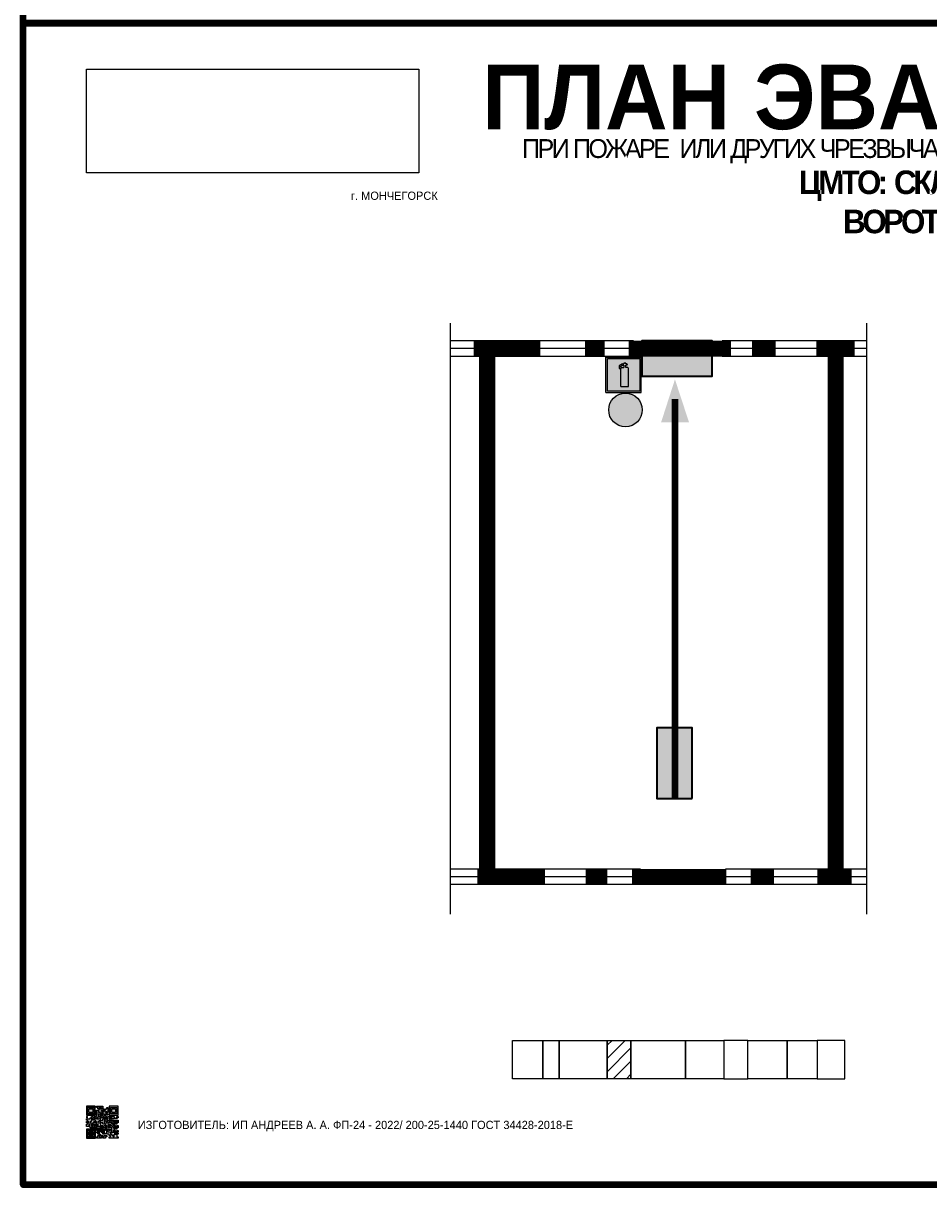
# Model space of a CAD drawing. Header units: millimetres. Extents: x 13810 to 67229, y 12374 to 21950.
# Drawn here: x 30689.3 to 30997.3, y 19877 to 20272 of the extents above; entities that cross this region are included whole.
import ezdxf

# ---------------------------------------------------------------- set-up
doc = ezdxf.new("R2010")
doc.units = ezdxf.units.MM
doc.layers.add('План_Штампы', color=7, linetype='Continuous')
doc.styles.add('обычный', font='arial.ttf')
picture_1 = doc.add_image_def('image1.jpg', size_in_pixel=(337, 105))

# ---------------------------------------------------------------- blocks, each defined once
blk = doc.blocks.new('QR')
at = {"lineweight": 0}
h = blk.add_hatch(color=256, dxfattribs=at)
h.dxf.hatch_style = 1
h.paths.add_polyline_path([(9241.16, 2687.38), (9242.01, 2687.38), (9242.01, 2687.83), (9241.59, 2687.83), (9241.59, 2688.68), (9239.45, 2688.68), (9239.45, 2688.25), (9239.86, 2688.25), (9239.86, 2687.83), (9240.29, 2687.83), (9240.29, 2688.25), (9241.16, 2688.25), (9241.16, 2687.83), (9240.29, 2687.83), (9240.29, 2687.38), (9239.45, 2687.38), (9239.45, 2685.22), (9238.57, 2685.22), (9238.57, 2684.8), (9239.02, 2684.8), (9239.02, 2684.37), (9238.13, 2684.37), (9238.13, 2683.92), (9239.02, 2683.92), (9239.02, 2683.5), (9239.44, 2683.5), (9239.44, 2682.64), (9239.87, 2682.64), (9239.87, 2682.18), (9239.44, 2682.18), (9239.44, 2682.64), (9238.13, 2682.64), (9238.13, 2681.76), (9237.71, 2681.76), (9237.71, 2682.64), (9238.13, 2682.64), (9238.13, 2683.07), (9237.27, 2683.07), (9237.27, 2683.51), (9237.71, 2683.51), (9237.71, 2684.37), (9238.13, 2684.37), (9238.13, 2685.22), (9237.71, 2685.22), (9237.71, 2684.8), (9237.28, 2684.8), (9237.28, 2684.38), (9235.98, 2684.38), (9235.98, 2683.92), (9236.4, 2683.92), (9236.4, 2683.49), (9236.84, 2683.49), (9236.84, 2683.07), (9236.4, 2683.07), (9236.4, 2682.64), (9235.98, 2682.64), (9235.98, 2681.76), (9237.29, 2681.76), (9237.29, 2681.33), (9239.43, 2681.33), (9239.43, 2681.76), (9240.74, 2681.76), (9240.74, 2683.05), (9239.87, 2683.05), (9239.87, 2683.5), (9240.29, 2683.5), (9240.29, 2683.91), (9240.74, 2683.91), (9240.74, 2684.81), (9240.29, 2684.81), (9240.29, 2684.79), (9240.29, 2684.37), (9239.45, 2684.37), (9239.45, 2684.8), (9239.87, 2684.8), (9239.87, 2685.21), (9240.74, 2685.21), (9240.74, 2686.1), (9240.29, 2686.1), (9240.29, 2685.64), (9239.86, 2685.64), (9239.86, 2686.95), (9240.29, 2686.95), (9240.29, 2686.52), (9240.74, 2686.52), (9240.74, 2686.1), (9241.16, 2686.1), (9241.16, 2686.53), (9241.59, 2686.53), (9241.59, 2686.1), (9242.02, 2686.1), (9242.02, 2685.21), (9241.59, 2685.21), (9241.59, 2686.1), (9241.16, 2686.1), (9241.16, 2685.21), (9240.74, 2685.21), (9240.74, 2684.81), (9242.89, 2684.81), (9242.89, 2685.22), (9242.47, 2685.22), (9242.47, 2686.11), (9242.89, 2686.11), (9242.89, 2686.52), (9242.46, 2686.52), (9242.46, 2686.95), (9242.89, 2686.95), (9242.89, 2686.52), (9243.32, 2686.52), (9243.32, 2688.26), (9242.9, 2688.26), (9242.9, 2687.83), (9242.47, 2687.83), (9242.47, 2687.38), (9242.01, 2687.38), (9242.01, 2686.94), (9241.16, 2686.94)])
h.paths.add_polyline_path([(9239.02, 2682.18), (9239.02, 2681.76), (9238.54, 2681.76), (9238.54, 2682.18)], flags=16)
h.paths.add_polyline_path([(9237.27, 2682.65), (9237.27, 2682.19), (9236.83, 2682.19), (9236.83, 2682.65)], flags=16)
h = blk.add_hatch(color=256, dxfattribs=at)
h.dxf.hatch_style = 1
h.paths.add_polyline_path([(9238.15, 2687.83), (9236.83, 2687.83), (9236.83, 2686.52), (9238.15, 2686.52)], flags=0)
h.paths.add_polyline_path([(9239.01, 2685.65), (9239.01, 2688.68), (9235.98, 2688.68), (9235.98, 2685.65)])
h.paths.add_polyline_path([(9236.41, 2686.1), (9236.41, 2688.26), (9238.56, 2688.26), (9238.56, 2686.1)], flags=16)
h.paths.add_polyline_path([(9236.83, 2686.52), (9236.83, 2687.83), (9238.15, 2687.83), (9238.15, 2686.52)], flags=0)
h = blk.add_hatch(color=256, dxfattribs=at)
h.dxf.hatch_style = 1
h.paths.add_polyline_path([(9243.32, 2686.11), (9242.89, 2686.11), (9242.89, 2685.64), (9243.32, 2685.64)])
h.paths.add_polyline_path([(9239.02, 2683.07), (9239.02, 2683.5), (9238.56, 2683.5), (9238.56, 2683.07)])
h.paths.add_polyline_path([(9236.4, 2684.8), (9236.4, 2685.22), (9235.98, 2685.22), (9235.98, 2684.8)])
h.paths.add_polyline_path([(9236.4, 2683.07), (9236.4, 2683.49), (9235.98, 2683.49), (9235.98, 2683.07)])
h = blk.add_hatch(color=256, dxfattribs=at)
h.dxf.hatch_style = 1
h.paths.add_polyline_path([(9238.15, 2686.52), (9238.15, 2687.83), (9236.83, 2687.83), (9236.83, 2686.52)])
h.paths.add_polyline_path([(9245.91, 2686.52), (9245.91, 2687.83), (9244.59, 2687.83), (9244.59, 2686.52)], flags=0)
h.paths.add_polyline_path([(9246.77, 2685.65), (9246.77, 2688.68), (9243.74, 2688.68), (9243.74, 2685.65)])
h.paths.add_polyline_path([(9244.17, 2686.1), (9244.17, 2688.26), (9246.32, 2688.26), (9246.32, 2686.1)], flags=16)
h.paths.add_polyline_path([(9244.59, 2686.52), (9244.59, 2687.83), (9245.91, 2687.83), (9245.91, 2686.52)], flags=0)
h = blk.add_hatch(color=256, dxfattribs=at)
h.dxf.hatch_style = 1
h.paths.add_polyline_path([(9240.75, 2681.76), (9240.75, 2681.35), (9241.17, 2681.35), (9241.17, 2681.76)])
h.paths.add_polyline_path([(9241.6, 2682.18), (9241.17, 2682.18), (9241.17, 2681.76), (9241.6, 2681.76)])
h.paths.add_polyline_path([(9242.47, 2681.34), (9242.47, 2682.19), (9242.02, 2682.19), (9242.02, 2681.76), (9241.6, 2681.76), (9241.6, 2681.34)])
h.paths.add_polyline_path([(9239.87, 2678.3), (9239.44, 2678.3), (9239.44, 2677.89), (9241.17, 2677.89), (9241.17, 2678.3), (9240.28, 2678.3), (9240.28, 2678.73), (9239.87, 2678.73)])
h.paths.add_polyline_path([(9240.75, 2678.73), (9240.75, 2679.19), (9240.28, 2679.19), (9240.28, 2678.73)])
h.paths.add_polyline_path([(9241.6, 2678.73), (9241.17, 2678.73), (9241.17, 2678.3), (9241.6, 2678.3)])
h.paths.add_polyline_path([(9242.02, 2678.3), (9241.6, 2678.3), (9241.6, 2677.89), (9242.48, 2677.89), (9242.48, 2678.31), (9242.9, 2678.31), (9242.9, 2678.73), (9242.02, 2678.73)])
h.paths.add_polyline_path([(9246.36, 2684.37), (9246.36, 2684.79), (9245.93, 2684.79), (9245.93, 2684.37)])
h.paths.add_polyline_path([(9246.78, 2685.2), (9246.36, 2685.2), (9246.36, 2684.79), (9246.78, 2684.79)])
h.paths.add_polyline_path([(9245.91, 2687.83), (9244.59, 2687.83), (9244.59, 2686.52), (9245.91, 2686.52)])
h = blk.add_hatch(color=256, dxfattribs=at)
h.dxf.hatch_style = 1
h.paths.add_polyline_path([(9243.32, 2682.64), (9243.32, 2683.07), (9244.62, 2683.07), (9244.62, 2684.37), (9243.74, 2684.37), (9243.74, 2684.8), (9244.62, 2684.8), (9244.62, 2684.37), (9245.48, 2684.37), (9245.48, 2685.22), (9243.32, 2685.22), (9243.32, 2683.5), (9242.89, 2683.5), (9242.89, 2683.06), (9242.01, 2683.06), (9242.01, 2683.91), (9242.47, 2683.91), (9242.47, 2683.5), (9242.89, 2683.5), (9242.89, 2684.38), (9241.59, 2684.38), (9241.59, 2683.91), (9240.74, 2683.91), (9240.74, 2683.05), (9241.59, 2683.05), (9241.59, 2682.64), (9242.47, 2682.64), (9242.47, 2682.19), (9242.91, 2682.19), (9242.91, 2681.34), (9242.48, 2681.34), (9242.48, 2680.91), (9242.91, 2680.91), (9242.91, 2679.17), (9243.75, 2679.17), (9243.75, 2678.73), (9244.2, 2678.73), (9244.2, 2678.3), (9243.75, 2678.3), (9243.75, 2677.88), (9246.78, 2677.88), (9246.78, 2678.3), (9246.35, 2678.3), (9246.35, 2679.19), (9245.48, 2679.19), (9245.48, 2678.31), (9245.05, 2678.31), (9245.05, 2678.73), (9244.62, 2678.73), (9244.62, 2679.19), (9244.2, 2679.19), (9244.2, 2679.61), (9245.05, 2679.61), (9245.05, 2680.46), (9245.48, 2680.46), (9245.48, 2681.34), (9245.04, 2681.34), (9245.04, 2681.76), (9244.63, 2681.76), (9244.63, 2682.19), (9244.21, 2682.19), (9244.21, 2681.76), (9243.32, 2681.76), (9243.32, 2682.19), (9244.21, 2682.19), (9244.21, 2682.64)])
h.paths.add_polyline_path([(9243.75, 2683.49), (9243.75, 2683.92), (9244.21, 2683.92), (9244.21, 2683.49)], flags=16)
h.paths.add_polyline_path([(9243.32, 2681.34), (9244.63, 2681.34), (9244.63, 2680.04), (9243.32, 2680.04)], flags=16)
h.paths.add_polyline_path([(9243.76, 2680.89), (9244.18, 2680.89), (9244.18, 2680.48), (9243.76, 2680.48)], flags=0)
h = blk.add_hatch(color=256, dxfattribs=at)
h.dxf.hatch_style = 1
h.paths.add_polyline_path([(9246.36, 2683.07), (9246.78, 2683.07), (9246.78, 2683.92), (9246.36, 2683.92), (9246.36, 2683.49), (9245.92, 2683.49), (9245.92, 2683.92), (9245.06, 2683.92), (9245.06, 2683.49), (9245.48, 2683.49), (9245.48, 2683.07), (9244.62, 2683.07), (9244.62, 2682.65), (9245.05, 2682.65), (9245.05, 2682.18), (9245.48, 2682.18), (9245.48, 2682.65), (9246.36, 2682.65)])
h.paths.add_polyline_path([(9246.78, 2682.18), (9246.36, 2682.18), (9246.36, 2681.75), (9245.92, 2681.75), (9245.92, 2682.18), (9245.48, 2682.18), (9245.48, 2681.34), (9245.48, 2681.34), (9245.94, 2681.34), (9245.94, 2680.91), (9246.36, 2680.91), (9246.36, 2681.34), (9246.78, 2681.34)])
h = blk.add_hatch(color=256, dxfattribs=at)
h.dxf.hatch_style = 1
h.paths.add_polyline_path([(9235.98, 2680.9), (9235.98, 2677.86), (9239.02, 2677.86), (9239.02, 2680.9)])
h.paths.add_polyline_path([(9238.57, 2680.48), (9238.57, 2678.32), (9236.41, 2678.32), (9236.41, 2680.48)], flags=16)
h.paths.add_polyline_path([(9238.15, 2680.05), (9238.15, 2678.74), (9236.83, 2678.74), (9236.83, 2680.05)], flags=0)
h = blk.add_hatch(color=256, dxfattribs=at)
h.dxf.hatch_style = 1
h.paths.add_polyline_path([(9238.15, 2680.05), (9236.83, 2680.05), (9236.83, 2678.74), (9238.15, 2678.74)])
h = blk.add_hatch(color=256, dxfattribs=at)
h.dxf.hatch_style = 1
h.paths.add_polyline_path([(9242.02, 2680.46), (9242.48, 2680.46), (9242.48, 2680.91), (9241.58, 2680.91), (9241.58, 2681.35), (9241.17, 2681.35), (9241.17, 2680.91), (9240.75, 2680.91), (9240.75, 2681.33), (9239.43, 2681.33), (9239.43, 2680.46), (9239.86, 2680.46), (9239.86, 2680.92), (9240.3, 2680.92), (9240.3, 2680.46), (9239.86, 2680.46), (9239.86, 2680.04), (9239.44, 2680.04), (9239.44, 2679.62), (9239.86, 2679.62), (9239.86, 2679.19), (9240.29, 2679.19), (9240.29, 2680.03), (9241.18, 2680.03), (9241.18, 2680.47), (9241.6, 2680.47), (9241.6, 2680.03), (9241.18, 2680.03), (9241.18, 2679.61), (9241.6, 2679.61), (9241.6, 2679.19), (9242.47, 2679.19), (9242.47, 2679.6), (9242.02, 2679.6)])
h = blk.add_hatch(color=256, dxfattribs=at)
h.dxf.hatch_style = 1
h.paths.add_polyline_path([(9244.18, 2680.48), (9244.18, 2680.89), (9243.76, 2680.89), (9243.76, 2680.48)])
h = blk.add_hatch(color=256, dxfattribs=at)
h.dxf.hatch_style = 1
h.paths.add_polyline_path([(9245.93, 2680.04), (9245.93, 2680.46), (9245.48, 2680.46), (9245.48, 2679.62), (9246.35, 2679.62), (9246.35, 2680.04)])
h.paths.add_polyline_path([(9246.78, 2680.04), (9246.78, 2680.46), (9246.35, 2680.46), (9246.35, 2680.04)])
h.paths.add_polyline_path([(9246.78, 2679.18), (9246.78, 2679.62), (9246.35, 2679.62), (9246.35, 2679.18)])
for points in [[(9237.71, 2685.22), (9238.13, 2685.22), (9238.13, 2684.37), (9237.71, 2684.37), (9237.71, 2683.51), (9237.27, 2683.51), (9237.27, 2683.07), (9238.13, 2683.07), (9238.13, 2682.64), (9237.71, 2682.64), (9237.71, 2681.76), (9238.13, 2681.76), (9238.13, 2682.64), (9239.44, 2682.64), (9239.44, 2683.5), (9239.02, 2683.5), (9239.02, 2683.07), (9238.56, 2683.07), (9238.56, 2683.5), (9239.02, 2683.5), (9239.02, 2683.92), (9238.13, 2683.92), (9238.13, 2684.37), (9239.02, 2684.37), (9239.02, 2684.8), (9238.57, 2684.8), (9238.57, 2685.22), (9239.45, 2685.22), (9239.45, 2687.38), (9240.29, 2687.38), (9240.29, 2687.83), (9239.86, 2687.83), (9239.86, 2688.25), (9239.45, 2688.25), (9239.45, 2688.68), (9241.59, 2688.68), (9241.59, 2687.83), (9242.01, 2687.83), (9242.01, 2687.38), (9242.47, 2687.38), (9242.47, 2687.83), (9242.9, 2687.83), (9242.9, 2688.26), (9243.32, 2688.26), (9243.32, 2686.52), (9242.89, 2686.52), (9242.89, 2686.11), (9243.32, 2686.11), (9243.32, 2685.64), (9242.89, 2685.64), (9242.89, 2686.11), (9242.47, 2686.11), (9242.47, 2685.22), (9242.89, 2685.22), (9242.89, 2684.81), (9240.74, 2684.81), (9240.74, 2683.91), (9241.59, 2683.91), (9241.59, 2684.38), (9242.89, 2684.38), (9242.89, 2683.5), (9242.47, 2683.5), (9242.47, 2683.91), (9242.01, 2683.91), (9242.01, 2683.06), (9242.89, 2683.06), (9242.89, 2683.5), (9243.32, 2683.5), (9243.32, 2685.22), (9245.48, 2685.22), (9245.48, 2684.37), (9244.62, 2684.37), (9244.62, 2683.07), (9245.48, 2683.07), (9245.48, 2683.49), (9245.06, 2683.49), (9245.06, 2683.92), (9245.92, 2683.92), (9245.92, 2683.49), (9246.36, 2683.49), (9246.36, 2683.92), (9246.78, 2683.92), (9246.78, 2683.07), (9246.36, 2683.07), (9246.36, 2682.65), (9245.48, 2682.65), (9245.48, 2682.18), (9245.92, 2682.18), (9245.92, 2681.75), (9246.36, 2681.75), (9246.36, 2682.18), (9246.78, 2682.18), (9246.78, 2681.34), (9246.36, 2681.34), (9246.36, 2680.91), (9245.94, 2680.91), (9245.94, 2681.34), (9245.48, 2681.34), (9245.48, 2680.46), (9245.93, 2680.46), (9245.93, 2680.04), (9246.35, 2680.04), (9246.35, 2680.46), (9246.78, 2680.46), (9246.78, 2680.04), (9246.78, 2680.04), (9246.35, 2680.04), (9246.35, 2679.62), (9246.78, 2679.62), (9246.78, 2679.18), (9246.35, 2679.18), (9246.35, 2678.3), (9246.78, 2678.3), (9246.78, 2677.88), (9243.75, 2677.88), (9243.75, 2678.3), (9244.2, 2678.3), (9244.2, 2678.73), (9243.75, 2678.73), (9243.75, 2679.17), (9242.91, 2679.17), (9242.91, 2680.91), (9242.48, 2680.91), (9242.48, 2680.46), (9242.02, 2680.46), (9242.02, 2679.6), (9242.47, 2679.6), (9242.47, 2679.19), (9241.6, 2679.19), (9241.6, 2679.61), (9241.18, 2679.61), (9241.18, 2680.03), (9240.29, 2680.03), (9240.29, 2679.19), (9240.75, 2679.19), (9240.75, 2678.73), (9240.28, 2678.73), (9240.28, 2678.3), (9241.17, 2678.3), (9241.17, 2678.73), (9241.6, 2678.73), (9241.6, 2678.3), (9242.02, 2678.3), (9242.02, 2678.73), (9242.9, 2678.73), (9242.9, 2678.31), (9242.48, 2678.31), (9242.48, 2677.89), (9241.6, 2677.89), (9241.6, 2678.3), (9241.17, 2678.3), (9241.17, 2677.89), (9239.44, 2677.89), (9239.44, 2678.3), (9239.87, 2678.3), (9239.87, 2678.73), (9240.28, 2678.73), (9240.28, 2679.19), (9240.29, 2679.19), (9239.86, 2679.19), (9239.86, 2679.62), (9239.44, 2679.62), (9239.44, 2680.04), (9239.86, 2680.04), (9239.86, 2680.46), (9239.43, 2680.46), (9239.43, 2681.33), (9237.29, 2681.33), (9237.29, 2681.76), (9235.98, 2681.76), (9235.98, 2682.64), (9236.4, 2682.64), (9236.4, 2683.07), (9235.98, 2683.07), (9235.98, 2683.49), (9236.4, 2683.49), (9236.4, 2683.92), (9235.98, 2683.92), (9235.98, 2684.38), (9237.28, 2684.38), (9237.28, 2684.8), (9237.71, 2684.8), (9237.71, 2685.22), (9237.92, 2685.22)], [(9240.74, 2686.1), (9240.74, 2686.52), (9240.29, 2686.52), (9240.29, 2686.95), (9239.86, 2686.95), (9239.86, 2685.64), (9240.29, 2685.64), (9240.29, 2686.1), (9240.74, 2686.1), (9240.74, 2686.52)], [(9240.74, 2683.05), (9240.74, 2681.76), (9239.43, 2681.76), (9239.43, 2681.33), (9240.75, 2681.33), (9240.75, 2681.35), (9240.75, 2680.91), (9241.17, 2680.91), (9241.17, 2681.35), (9241.58, 2681.35), (9241.58, 2680.91), (9242.48, 2680.91), (9242.48, 2681.34), (9242.91, 2681.34), (9242.91, 2682.19), (9242.47, 2682.19), (9242.47, 2682.64), (9241.59, 2682.64), (9241.59, 2683.05), (9240.74, 2683.05)], [(9240.74, 2685.21), (9239.87, 2685.21), (9239.87, 2684.8), (9239.45, 2684.8), (9239.45, 2684.37), (9240.29, 2684.37), (9240.29, 2684.79), (9240.29, 2684.81), (9240.74, 2684.81), (9240.74, 2685.21), (9239.87, 2685.21)], [(9240.74, 2683.91), (9240.29, 2683.91), (9240.29, 2683.5), (9239.87, 2683.5), (9239.87, 2683.05), (9240.74, 2683.05), (9240.74, 2683.91)], [(9241.6, 2681.76), (9242.02, 2681.76), (9242.02, 2682.19), (9242.47, 2682.19), (9242.47, 2681.34), (9241.6, 2681.34), (9241.6, 2681.76)], [(9244.62, 2683.07), (9243.32, 2683.07), (9243.32, 2682.64), (9244.21, 2682.64), (9244.21, 2682.19), (9243.32, 2682.19), (9243.32, 2681.76), (9244.21, 2681.76), (9244.21, 2682.19), (9244.63, 2682.19), (9244.63, 2681.76), (9245.04, 2681.76), (9245.04, 2681.34), (9245.48, 2681.34)], [(9244.62, 2684.37), (9244.62, 2684.8), (9243.74, 2684.8), (9243.74, 2684.37), (9244.62, 2684.37)], [(9245.48, 2682.18), (9245.05, 2682.18), (9245.05, 2682.65), (9244.62, 2682.65), (9244.62, 2683.07)], [(9245.48, 2682.18), (9245.48, 2681.34)], [(9239.86, 2680.46), (9239.86, 2680.92), (9240.3, 2680.92), (9240.3, 2680.46), (9239.86, 2680.46)], [(9245.48, 2680.46), (9245.05, 2680.46), (9245.05, 2679.61), (9244.2, 2679.61), (9244.2, 2679.19), (9244.62, 2679.19), (9244.62, 2678.73), (9245.05, 2678.73), (9245.05, 2678.31), (9245.48, 2678.31), (9245.48, 2679.19), (9246.35, 2679.19), (9246.35, 2679.07)], [(9246.35, 2679.62), (9245.48, 2679.62), (9245.48, 2680.46)], [(9245.48, 2680.46), (9245.48, 2679.62), (9246.35, 2679.62), (9246.35, 2680.04), (9245.93, 2680.04), (9245.93, 2680.46), (9245.48, 2680.46), (9245.48, 2679.62)], [(9246.35, 2679.62), (9246.35, 2679.18)]]:
    blk.add_lwpolyline(points, dxfattribs=at)
for points in [[(9235.98, 2685.65), (9239.01, 2685.65), (9239.01, 2688.68), (9235.98, 2688.68)], [(9236.41, 2688.26), (9238.56, 2688.26), (9238.56, 2686.1), (9236.41, 2686.1)], [(9236.83, 2687.83), (9238.15, 2687.83), (9238.15, 2686.52), (9236.83, 2686.52)], [(9240.29, 2687.83), (9241.16, 2687.83), (9241.16, 2688.25), (9240.29, 2688.25)], [(9240.29, 2688.25), (9241.16, 2688.25), (9241.16, 2687.83), (9240.29, 2687.83)], [(9241.16, 2686.1), (9240.74, 2686.1), (9240.74, 2685.21), (9241.16, 2685.21)], [(9242.01, 2687.38), (9241.16, 2687.38), (9241.16, 2686.94), (9242.01, 2686.94)], [(9241.16, 2687.38), (9242.01, 2687.38), (9242.01, 2686.94), (9241.16, 2686.94)], [(9241.16, 2686.53), (9241.59, 2686.53), (9241.59, 2686.1), (9241.16, 2686.1)], [(9241.59, 2686.1), (9242.02, 2686.1), (9242.02, 2685.21), (9241.59, 2685.21)], [(9242.89, 2686.52), (9242.46, 2686.52), (9242.46, 2686.95), (9242.89, 2686.95)], [(9243.74, 2685.65), (9246.77, 2685.65), (9246.77, 2688.68), (9243.74, 2688.68)], [(9244.17, 2688.26), (9246.32, 2688.26), (9246.32, 2686.1), (9244.17, 2686.1)], [(9244.59, 2687.83), (9245.91, 2687.83), (9245.91, 2686.52), (9244.59, 2686.52)], [(9235.98, 2684.8), (9236.4, 2684.8), (9236.4, 2685.22), (9235.98, 2685.22)], [(9236.4, 2683.07), (9236.84, 2683.07), (9236.84, 2683.49), (9236.4, 2683.49)], [(9236.83, 2682.19), (9237.27, 2682.19), (9237.27, 2682.65), (9236.83, 2682.65)], [(9238.54, 2682.18), (9239.02, 2682.18), (9239.02, 2681.76), (9238.54, 2681.76)], [(9239.44, 2682.64), (9239.87, 2682.64), (9239.87, 2682.18), (9239.44, 2682.18)], [(9241.17, 2682.18), (9241.6, 2682.18), (9241.6, 2681.76), (9241.17, 2681.76)], [(9243.75, 2683.92), (9244.21, 2683.92), (9244.21, 2683.49), (9243.75, 2683.49)], [(9245.93, 2684.79), (9246.36, 2684.79), (9246.36, 2684.37), (9245.93, 2684.37)], [(9246.36, 2685.2), (9246.78, 2685.2), (9246.78, 2684.79), (9246.36, 2684.79)], [(9235.98, 2677.86), (9239.02, 2677.86), (9239.02, 2680.9), (9235.98, 2680.9)], [(9236.41, 2680.48), (9238.57, 2680.48), (9238.57, 2678.32), (9236.41, 2678.32)], [(9236.83, 2680.05), (9238.15, 2680.05), (9238.15, 2678.74), (9236.83, 2678.74)], [(9240.75, 2681.76), (9241.17, 2681.76), (9241.17, 2681.35), (9240.75, 2681.35)], [(9241.18, 2680.03), (9241.6, 2680.03), (9241.6, 2680.47), (9241.18, 2680.47)], [(9243.32, 2680.04), (9244.63, 2680.04), (9244.63, 2681.34), (9243.32, 2681.34)], [(9243.76, 2680.89), (9244.18, 2680.89), (9244.18, 2680.48), (9243.76, 2680.48)]]:
    blk.add_lwpolyline(points, close=True, dxfattribs=at)
blk = doc.blocks.new('A$C7B4425F7')
at = {"true_color": 0xffffff}
blk.add_hatch(color=7, dxfattribs=at).paths.add_polyline_path([(0, 0), (-16, 0), (-16, -8), (0, -8)])
h = blk.add_hatch(color=126)
h.paths.add_polyline_path([(-0.2, -0.2), (-15.8, -0.2), (-15.8, -7.8), (-0.2, -7.8)])
h.paths.add_polyline_path([(-11.76, -2.03), (-11.76, -3.66), (-11.17, -3.66, -0.568275), (-11.17, -6.18), (-12.58, -6.18), (-12.58, -2.03)], flags=16)
h.paths.add_polyline_path([(-13.33, -4.12, -0.495768), (-13.59, -6.18), (-15.03, -6.18), (-15.03, -2.03), (-13.59, -2.03, -0.487973)], flags=16)
h.paths.add_polyline_path([(-10.25, -2.03), (-9.48, -2.03), (-9.48, -6.18), (-10.25, -6.18)], flags=16)
h.paths.add_polyline_path([(-13.84, -3.69), (-14.24, -3.69), (-14.24, -3.03), (-13.9, -3.03, -0.692621)], flags=0)
h.paths.add_polyline_path([(-9.15, -2.03), (-8.4, -2.03), (-8.04, -3.07), (-7.68, -2.03), (-6.93, -2.03), (-7.64, -4.1), (-6.93, -6.18), (-7.68, -6.18), (-8.04, -5.14), (-8.4, -6.18), (-9.15, -6.18), (-8.44, -4.1)], flags=16)
h.paths.add_polyline_path([(-11.76, -4.46), (-11.42, -4.46, -0.692621), (-11.36, -5.12), (-11.76, -5.12)], flags=0)
h.paths.add_polyline_path([(-13.9, -5.2), (-14.24, -5.2), (-14.24, -4.55), (-13.84, -4.55, -0.708038)], flags=0)
edge = h.paths.add_edge_path(flags=16)
edge.add_ellipse((-5.51, -4.08), major_axis=(0, 2.05), ratio=0.586184, start_angle=0, end_angle=360)
edge = h.paths.add_edge_path(flags=0)
edge.add_ellipse((-5.51, -4.08), major_axis=(0, 1.14), ratio=0.454828, start_angle=0, end_angle=360)
h.paths.add_polyline_path([(-4.13, -4.96, 0.377264), (-3.48, -4.52, 0.0555), (-3.16, -2.03), (-1.66, -2.03), (-1.66, -4.96), (-0.96, -4.96), (-0.96, -7.01), (-1.75, -7.01), (-1.75, -6.18), (-3.3, -6.18), (-3.3, -7.02), (-4.13, -7.02)], flags=16)
h.paths.add_polyline_path([(-2.73, -2.91), (-2.28, -2.91), (-2.28, -4.96), (-3.05, -4.96, 0.079136)], flags=0)
at = {"color": 126}
blk.add_lwpolyline([(-16, -8), (0, -8), (0, 0), (-16, 0)], close=True, dxfattribs=at)
blk = doc.blocks.new('A$C32E8229D')
at = {"true_color": 0xffffff}
blk.add_hatch(color=7, dxfattribs=at).paths.add_polyline_path([(0, 0), (0, -8), (16, -8), (16, 0)])
h = blk.add_hatch(color=126)
h.paths.add_polyline_path([(0.2, -0.2), (15.8, -0.2), (15.8, -7.8), (0.2, -7.8)])
h.paths.add_polyline_path([(13.49, -2.05), (12.08, -2.05), (11.37, -2.63, 0.162397), (11.29, -2.84), (11.29, -3.63), (10.35, -3.63), (10.35, -4.05), (11.68, -4.05), (11.68, -3.48), (12.26, -4.28), (11.29, -5.1), (11.29, -6.78), (11.85, -6.78), (11.85, -5.44), (12.8, -4.64), (12.8, -5.94), (14.46, -5.94), (14.46, -5.39), (13.45, -5.39), (13.45, -3.97), (12.46, -2.59), (13.15, -2.59), (13.69, -3.34), (14.18, -3)], flags=16)
h.paths.add_polyline_path([(10.74, -1.82, 1), (11.8, -1.82, 1)], flags=16)
h.paths.add_polyline_path([(9.39, -3.59), (5.99, -3.59), (6.56, -3.03), (5.91, -3.03), (5.1, -3.83), (5.91, -4.64), (6.56, -4.64), (5.99, -4.09), (9.39, -4.09)], flags=16)
h.paths.add_polyline_path([(4.29, -1.08), (1.72, -1.08), (1.72, -6.6), (4.29, -6.6)], flags=16)
at = {"color": 126}
blk.add_lwpolyline([(16, -8), (0, -8), (0, 0), (16, 0)], close=True, dxfattribs=at)
blk = doc.blocks.new('A$C3AD82952')
at = {"true_color": 0xf5f5ff}
h = blk.add_hatch(color=7, dxfattribs=at)
h.dxf.hatch_style = 1
h.paths.add_polyline_path([(8.21, 8.73, 0.414214), (7.89, 9.05), (7.22, 9.05), (7.22, 9.92), (7.59, 9.92, 1), (7.57, 10.36), (7.22, 10.36), (7.22, 10.6), (6.43, 10.6), (6.43, 10.36), (6.01, 10.36), (4.74, 9.59), (4.74, 8.69), (4.98, 8.73), (4.98, 9.26), (6.12, 9.91), (6.43, 9.91), (6.43, 9.05), (5.76, 9.05, 0.414214), (5.44, 8.73), (5.44, 2.2), (8.21, 2.2)], flags=0)
h.paths.add_polyline_path([(12.8, 12.8), (0, 12.8), (0, 0), (12.8, 0)])
h.paths.add_polyline_path([(0.51, 12.29), (12.29, 12.29), (12.29, 0.51), (0.51, 0.51)], flags=16)
h.paths.add_polyline_path([(4.74, 9.59), (6.01, 10.36), (6.43, 10.36), (6.43, 10.6), (7.22, 10.6), (7.22, 10.36), (7.59, 10.36, -0.94586), (7.59, 9.92), (7.22, 9.92), (7.22, 9.05), (7.89, 9.05, -0.414214), (8.21, 8.73), (8.21, 2.2), (5.44, 2.2), (5.44, 8.73, -0.414214), (5.76, 9.05), (6.43, 9.05), (6.43, 9.91), (6.12, 9.91), (4.98, 9.26), (4.98, 8.73), (4.74, 8.69)], flags=0)
h = blk.add_hatch(color=242)
h.dxf.hatch_style = 1
h.paths.add_polyline_path([(12.29, 12.29), (0.51, 12.29), (0.51, 0.51), (12.29, 0.51)])
h.paths.add_polyline_path([(4.74, 8.69), (4.74, 9.59), (6.01, 10.36), (6.43, 10.36), (6.43, 10.6), (7.22, 10.6), (7.22, 10.36), (7.59, 10.36, -0.94586), (7.59, 9.92), (7.22, 9.92), (7.22, 9.05), (7.89, 9.05, -0.414214), (8.21, 8.73), (8.21, 2.2), (5.44, 2.2), (5.44, 8.73, -0.414214), (5.76, 9.05), (6.43, 9.05), (6.43, 9.91), (6.12, 9.91), (4.98, 9.26), (4.98, 8.73)], flags=16)
h = blk.add_hatch(color=7, dxfattribs=at)
h.dxf.hatch_style = 1
h.paths.add_polyline_path([(8.21, 8.73, 0.414214), (7.89, 9.05), (7.22, 9.05), (7.22, 9.92), (7.59, 9.92, 1), (7.57, 10.36), (7.22, 10.36), (7.22, 10.6), (6.43, 10.6), (6.43, 10.36), (6.01, 10.36), (4.74, 9.59), (4.74, 8.69), (4.98, 8.73), (4.98, 9.26), (6.12, 9.91), (6.43, 9.91), (6.43, 9.05), (5.76, 9.05, 0.414214), (5.44, 8.73), (5.44, 2.2), (8.21, 2.2)])
at = {"color": 242, "lineweight": 5}
for p, q in [((0, 0), (0, 12.8)), ((0, 12.8), (12.8, 12.8)), ((12.8, 0), (12.8, 12.8)), ((6.01, 10.36), (4.74, 9.59)), ((4.74, 9.59), (4.74, 8.69)), ((4.74, 8.69), (4.98, 8.73)), ((4.98, 9.26), (6.12, 9.91)), ((4.98, 8.73), (4.98, 9.26)), ((5.44, 2.2), (5.44, 8.73)), ((5.76, 9.05), (6.43, 9.05)), ((6.01, 10.36), (6.43, 10.36)), ((6.12, 9.91), (6.43, 9.91)), ((7.22, 10.6), (6.43, 10.6)), ((6.43, 10.6), (6.43, 10.36)), ((6.43, 9.91), (6.43, 9.05)), ((7.22, 10.36), (7.22, 10.6)), ((7.59, 10.36), (7.22, 10.36)), ((7.22, 9.05), (7.22, 9.92)), ((7.59, 9.92), (7.22, 9.92)), ((7.89, 9.05), (7.22, 9.05)), ((8.21, 2.2), (8.21, 8.73)), ((0, 0), (12.8, 0)), ((5.44, 2.2), (8.21, 2.2))]:
    blk.add_line(p, q, dxfattribs=at)
blk.add_lwpolyline([(0.51, 12.29), (12.29, 12.29), (12.29, 0.51), (0.51, 0.51)], close=True, dxfattribs=at)
for centre, radius, start, end in [((5.76, 8.73), 0.32, 90, 180), ((7.58, 10.14), 0.223, 273.1875, 86.8125), ((7.89, 8.73), 0.32, 0, 90)]:
    blk.add_arc(centre, radius, start, end, dxfattribs=at)
blk = doc.blocks.new('A$C7B8C2D5B')
at = {"lineweight": 0}
h = blk.add_hatch(color=5, dxfattribs=at)
h.dxf.hatch_style = 1
h.paths.add_polyline_path([(1.4, -3.02, 1), (-2.11, -3.02, 1)])
at = {"color": 5, "lineweight": 0}
blk.add_circle((-0.36, -3.02), 1.75, dxfattribs=at)

msp = doc.modelspace()

# ---------------------------------------------------------------- hatches: boundary and pattern name
at = {"lineweight": 0, "true_color": 0x000000}
h = msp.add_hatch(dxfattribs=at)
h.set_pattern_fill('ANSI31', color=18)
h.set_pattern_definition([(45, (12374.4973, -479.2874), (-2.24506403, 2.24506403), [])])
h.paths.add_polyline_path([(30896.02, 19926.12), (30887.9, 19926.12), (30887.9, 19913.1), (30896.02, 19913.1)])

# ---------------------------------------------------------------- linework, layer by layer
at = {"color": 2, "lineweight": 100}
for points in [[(30689.29, 20667.03), (31289.29, 20667.03), (31289.29, 20272.03), (30689.29, 20272.03)], [(30689.29, 20272.03), (31289.29, 20272.03), (31289.29, 19877.03), (30689.29, 19877.03)]]:
    msp.add_lwpolyline(points, close=True, dxfattribs=at)
at = {"lineweight": 0}
for points in [[(30834.5, 20170.02), (30834.5, 19969.08)], [(30976.13, 20170.02), (30976.13, 19969.08)], [(30896.91, 20164.02), (30834.5, 20164.02)], [(30896.1, 20161.39), (30834.5, 20161.39)], [(30896.1, 20161.39), (30834.5, 20161.39)], [(30976.13, 20164.03), (30927.06, 20164.03)], [(30976.13, 20161.4), (30927.88, 20161.4)], [(30976.13, 20161.4), (30927.88, 20161.4)], [(30896.51, 20158.7), (30834.5, 20158.7)], [(30976.13, 20158.71), (30927.06, 20158.71)], [(30899.28, 19984.33), (30834.5, 19984.33)], [(30976.13, 19984.35), (30928.21, 19984.35)], [(30899.04, 19981.7), (30834.5, 19981.7)], [(30899.15, 19979.11), (30834.5, 19979.11)], [(30976.13, 19979.12), (30928.21, 19979.12)], [(30976.13, 19981.71), (30928.27, 19981.71)]]:
    msp.add_lwpolyline(points, dxfattribs=at)
at = {"lineweight": 100, "const_width": 5.45}
for points in [[(30865.16, 20161.36), (30842.52, 20161.36)], [(30847.1, 19981.73), (30847.1, 20161.36)], [(30887.01, 20161.36), (30880.34, 20161.36)], [(30922.18, 20161.36), (30895.28, 20161.36)], [(30930, 20161.36), (30922.18, 20161.36)], [(30945.28, 20161.36), (30937.13, 20161.36)], [(30972.11, 20161.36), (30959.04, 20161.36)], [(30965.61, 19981.62), (30965.61, 20161.25)], [(30843.7, 19981.73), (30866.77, 19981.73)], [(30880.61, 19981.73), (30887.96, 19981.73)], [(30896.39, 19981.73), (30900.29, 19981.73)], [(30900.29, 19981.73), (30928.44, 19981.73)], [(30936.67, 19981.73), (30944.64, 19981.73)], [(30959.36, 19981.73), (30971.05, 19981.73)]]:
    msp.add_lwpolyline(points, dxfattribs=at)
at = {"color": 126, "lineweight": 100, "true_color": 0x008754}
msp.add_lwpolyline([(30910.97, 20144.23), (30910.97, 20008.51)], dxfattribs=at)
at = {"lineweight": 0}
for points in [[(30855.69, 19926.12), (30866, 19926.12), (30866, 19913.1), (30855.69, 19913.1)], [(30866, 19926.12), (30871.55, 19926.12), (30871.55, 19913.1), (30866, 19913.1)], [(30871.55, 19926.12), (30887.9, 19926.12), (30887.9, 19913.1), (30871.55, 19913.1)], [(30887.9, 19926.12), (30896.02, 19926.12), (30896.02, 19913.1), (30887.9, 19913.1)], [(30896.02, 19926.12), (30914.57, 19926.12), (30914.57, 19913.1), (30896.02, 19913.1)], [(30914.57, 19926.12), (30927.57, 19926.12), (30927.57, 19913.1), (30914.57, 19913.1)], [(30927.57, 19913.1), (30935.79, 19913.1), (30935.79, 19926.12), (30927.57, 19926.12)], [(30935.79, 19926.12), (30949.16, 19926.12), (30949.16, 19913.1), (30935.79, 19913.1)], [(30949.16, 19926.12), (30959.35, 19926.12), (30959.35, 19913.1), (30949.16, 19913.1)], [(30959.35, 19913.1), (30968.8, 19913.1), (30968.8, 19926.12), (30959.35, 19926.12)]]:
    msp.add_lwpolyline(points, close=True, dxfattribs=at)
at = {"layer": 'План_Штампы', "color": 126, "true_color": 0x008754}
msp.add_solid([(30915.77, 20136.28), (30906.26, 20136.31), (30910.97, 20150.91)], dxfattribs=at)

# ---------------------------------------------------------------- block references
for name, p, xscale, yscale, zscale in [('A$C3AD82952', (30887.5, 20146.48), 0.9375, 0.9375, 0.9375), ('A$C7B8C2D5B', (30895.32, 20150.39), 3.266129029914737, 3.266129029914737, 3.266129029914737)]:
    msp.add_blockref(name, p, dxfattribs=dict(xscale=xscale, yscale=yscale, zscale=zscale))
at = {"color": 22, "lineweight": 100, "true_color": 0xbb1e10}
msp.add_blockref('QR', (21474.8, 17215.03), dxfattribs=at)
at = {"layer": 'План_Штампы', "xscale": 1.5, "yscale": 1.5, "zscale": 1.5}
msp.add_blockref('A$C7B4425F7', (30923.65, 20164.06), dxfattribs=at)
at = {"layer": 'План_Штампы', "color": 126, "true_color": 0x008754, "xscale": -1.5, "yscale": 1.5, "zscale": 1.5, "rotation": 90}
msp.add_blockref('A$C32E8229D', (30904.82, 20032.41), dxfattribs=at)

# ---------------------------------------------------------------- texts
at = {"lineweight": 0, "style": 'обычный'}
for s, insert, char_height, width, attachment_point in [('{\\fProxima Nova Rg|b1|i0|c204|p2;ПЛАН ЭВАКУАЦИИ}', (30845.42, 20257.97), 22, 493.8901, 1), ('\\pi-8.4,l8.4,t8.4;{\\fProxima Nova Rg|b0|i0|c204|p2;г. МОНЧЕГОРСК\\H1.1997x; }', (30815.53, 20213.35), 2.8, 126.6484, 5), ('\\pi-8.4,l8.4,t8.4;{\\fProxima Nova Rg|b0|i0|c204|p2;ИЗГОТОВИТЕЛЬ: ИП АНДРЕЕВ А. А.\\fProxima Nova Rg|b0|i0|c0|p2; \\fProxima Nova Rg|b0|i0|c204|p2;ФП-24 - 2022/ 200-25-1440 ГОСТ 34428-2018-Е\\H1.2266x; }', (30802.3, 19896.97), 2.8, 191.3484, 5)]:
    msp.add_mtext(s, dxfattribs=dict(at, insert=insert, char_height=char_height, width=width, attachment_point=attachment_point))
at = {"color": 0, "lineweight": 0, "insert": (30996.44, 20227.22), "char_height": 8, "width": 449.2158, "attachment_point": 5, "style": 'обычный'}
msp.add_mtext('{\\fArial Black|b1|i0|c204|p34;\\H2x;\\T0.85;  \\fArial Narrow|b0|i0|c204|p34;\\H0.8x;\\W0.9;\\P\\fProxima Nova Rg|b0|i0|c204|p2;\\H0.5x;\\W1;\\C256;ПРИ ПОЖАРЕ  ИЛИ ДРУГИХ ЧРЕЗВЫЧАЙНЫХ СИТУАЦИЯХ  ИЗ ПОМЕЩЕНИЙ \\fProxima Nova Rg|b1|i0|c204|p2;\\H1.25x;\\PЦМТО: СКЛАД №10\\PВОРОТА №4}', dxfattribs=at)

# ---------------------------------------------------------------- pictures from other files: only their frames are drawn
at = {"color": 7, "lineweight": 0, "true_color": 0xf5f5ff}
image = msp.add_image(picture_1, insert=(30710.78, 20221.21), size_in_units=(113.11, 35.24), dxfattribs=at)
image.dxf.flags = 7

doc.saveas('drawing.dxf')
